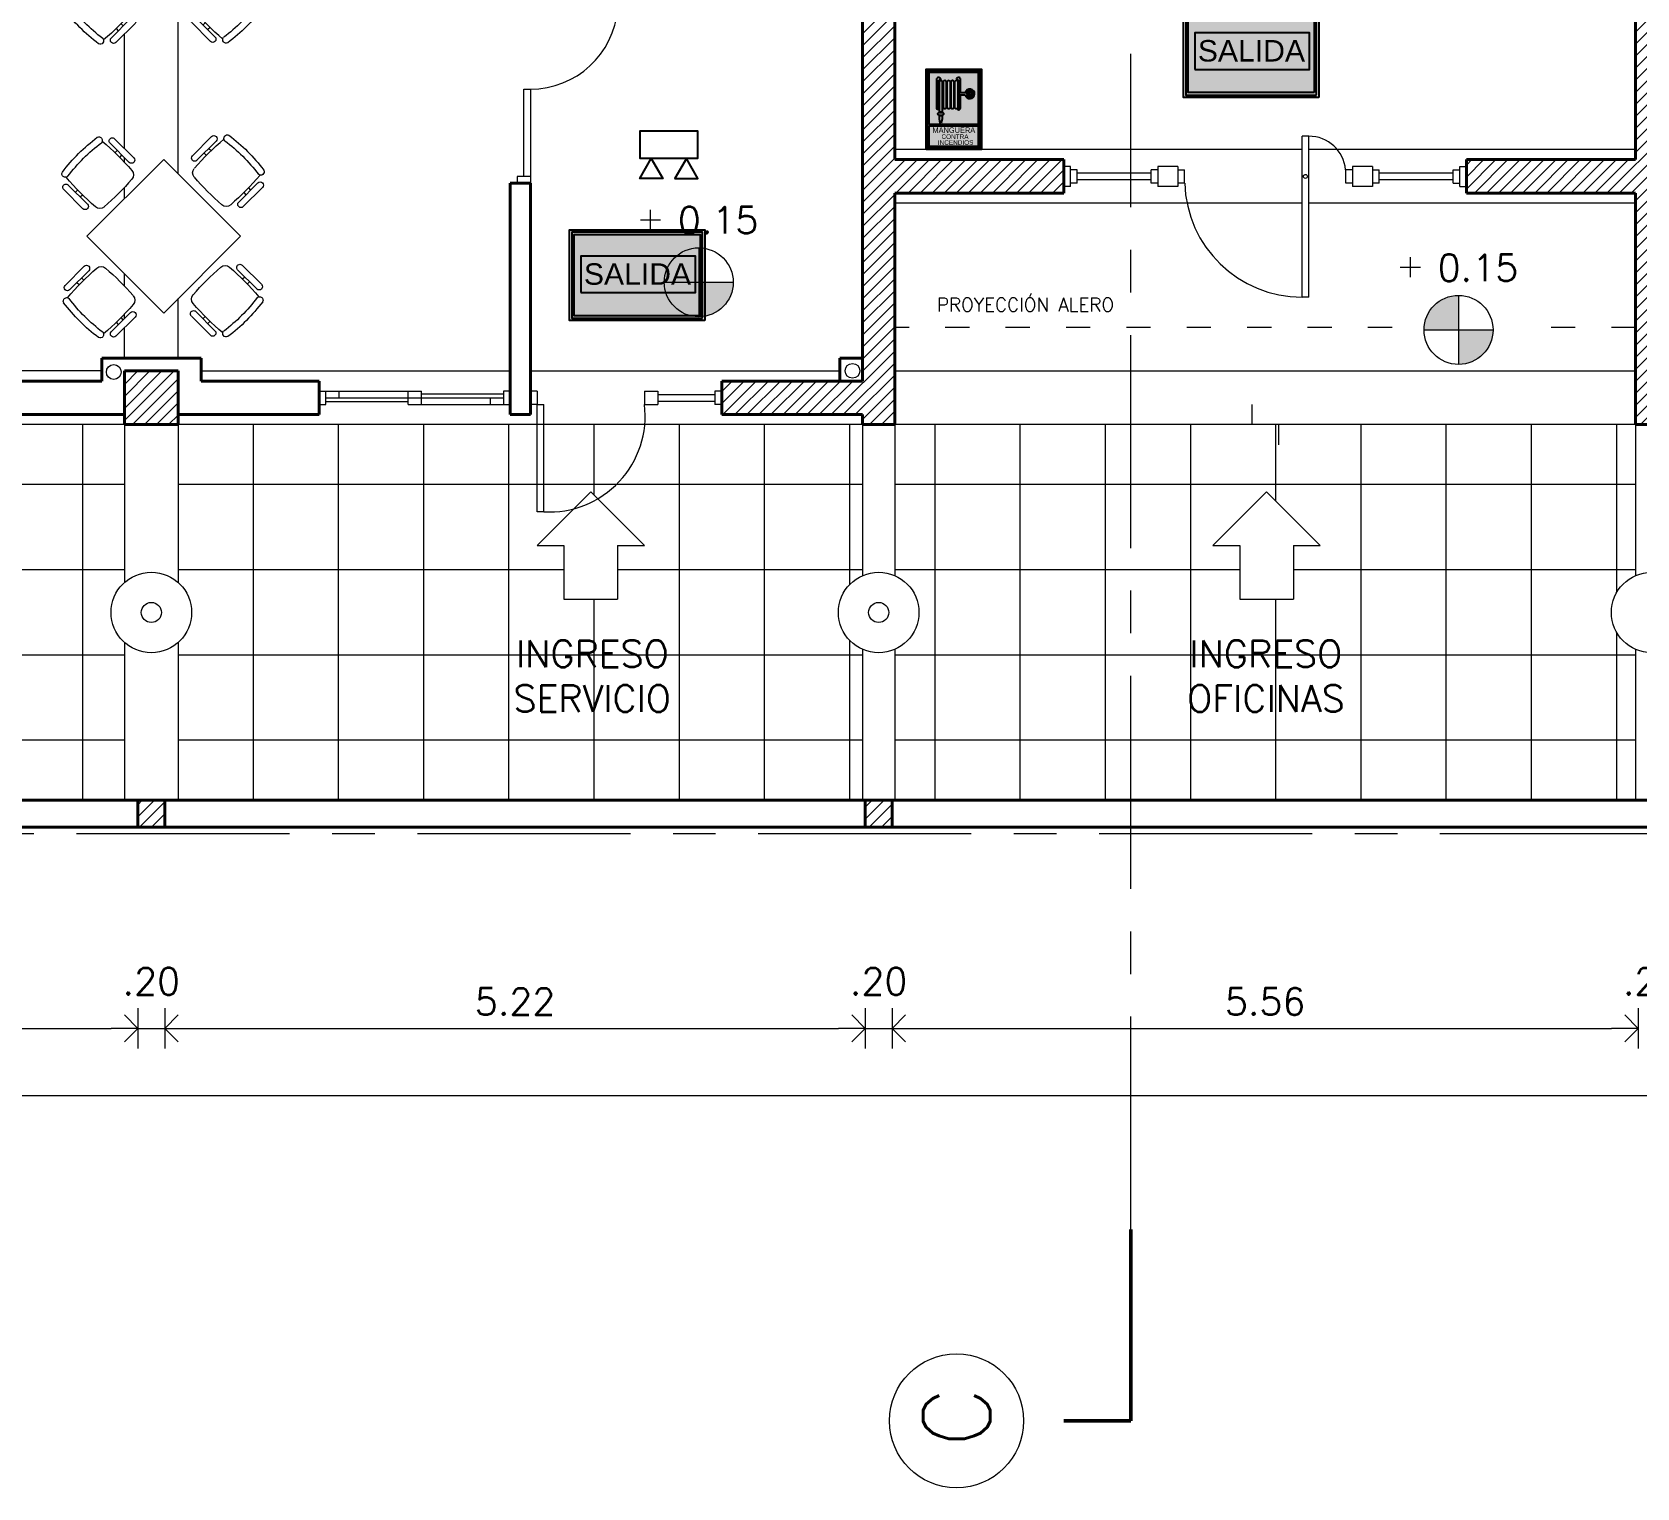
# Model space of a CAD drawing. Extents: x 1009 to 1343, y -172900 to 201.
# Drawn here: x 1029.41 to 1041.37, y 116.86 to 127.71 of the extents above; entities that cross this region are included whole.
import ezdxf

# ---------------------------------------------------------------- set-up
doc = ezdxf.new("R2010")
doc.units = 0
doc.header["$LTSCALE"] = 0.5
doc.linetypes.add('ACAD_ISO03W100', pattern=[30, 12, -18])
doc.linetypes.add('CENTER', pattern=[50.8, 31.75, -6.35, 6.35, -6.35])
doc.layers.get('0').update_dxf_attribs({"linetype": 'CONTINUOUS'})
doc.layers.get('Defpoints').update_dxf_attribs({"linetype": 'CONTINUOUS'})
for name, color, linetype, lineweight in [('Acotaciones', 9, 'CONTINUOUS', 9), ('Carpintería', 55, 'CONTINUOUS', 20), ('Detalles .05', 243, 'CONTINUOUS', 5), ('Detalles 01', 8, 'CONTINUOUS', 9), ('Equipamiento fijo', 31, 'CONTINUOUS', 13), ('Equipamiento movil', 33, 'CONTINUOUS', 9), ('EQUIPO DE EMERGENCIA', 200, 'CONTINUOUS', 30), ('Muros corte', 7, 'CONTINUOUS', 40), ('Pisos', 252, 'CONTINUOUS', 18), ('Proyección', 4, 'ACAD_ISO03W100', 18), ('Punta 01', 6, 'CONTINUOUS', 9), ('Punta 015', 64, 'CONTINUOUS', 13), ('Punta 02', 11, 'CONTINUOUS', 20), ('Punta 05', 52, 'CONTINUOUS', 50), ('Tratamiento pisos', 251, 'CONTINUOUS', 9), ('Vidrios', 147, 'CONTINUOUS', 13)]:
    doc.layers.add(name, color=color, linetype=linetype, lineweight=lineweight)
for name, color, linetype in [('CIRCUITO DE SALIDA', 8, 'CONTINUOUS'), ('GCI-LUZ DE EMERG.LUZ ESTROBOSCOPICA', 12, 'CONTINUOUS'), ('MARCO_FONDO_NEGRO', 7, 'CONTINUOUS'), ('SEÑAL_FONDO_FIGURAS', 254, 'CONTINUOUS'), ('SEÑAL_FONDO_NEGRO', 7, 'CONTINUOUS'), ('SEÑAL_FONDO_ROJO', 242, 'CONTINUOUS'), ('SEÑAL_FONDO_VERDE', 86, 'CONTINUOUS')]:
    doc.layers.add(name, color=color, linetype=linetype)
doc.styles.add('franklin gothic medium', font='framd.ttf')
doc.styles.add('Texto 1 mm', font='simplex.shx', dxfattribs={"height": 0.1})
doc.styles.add('Texto 2 mm', font='simplex.shx', dxfattribs={"height": 0.2})
doc.styles.add('Texto 5 mm', font='simplex.shx', dxfattribs={"height": 0.5})
doc.dimstyles.new('Primera línea', dxfattribs={"dimscale": 0, "dimtxt": 0.2, "dimasz": 0.2, "dimexe": 0.15, "dimexo": 0, "dimgap": 0.1, "dimtad": 1, "dimzin": 4, "dimdsep": 46, "dimtxsty": 'Texto 2 mm', "dimblk": 'OPEN90', "dimcen": 2.5, "dimclrd": 256, "dimclre": 256, "dimclrt": 256, "dimadec": 0, "dimazin": 0, "dimtfac": 1, "dimtmove": 2, "dimatfit": 3, "dimldrblk": 'OPEN90', "dimfxl": 1, "dimtolj": 1, "dimtzin": 0, "dimlwd": -1, "dimlwe": -1, "dimarcsym": 0})
doc.dimstyles.new('Segunda línea', dxfattribs={"dimscale": 0, "dimtxt": 0.2, "dimasz": 0.2, "dimexe": 0.15, "dimexo": 0.5, "dimgap": 0.1, "dimtad": 1, "dimzin": 4, "dimdsep": 46, "dimtxsty": 'Texto 2 mm', "dimblk": 'OPEN90', "dimcen": 2.5, "dimclrd": 256, "dimclre": 256, "dimclrt": 256, "dimadec": 0, "dimazin": 0, "dimtfac": 1, "dimtmove": 2, "dimatfit": 3, "dimldrblk": 'OPEN90', "dimfxl": 1, "dimtolj": 1, "dimtzin": 0, "dimlwd": -1, "dimlwe": -1, "dimarcsym": 0})
pattern_1 = [(0, (0.4505, 12.5808), (1e-16, 0.635), []), (90, (0.4505, 12.5808), (-0.635, 2e-16), [])]
pattern_2 = [(45, (0.52796, 11.5044), (-0.0449012806, 0.0449012806), [])]
pattern_3 = [(45, (0.45051, 12.58081), (-0.0449012806, 0.0449012806), [])]

# ---------------------------------------------------------------- blocks, each defined once
blk = doc.blocks.new('_Open90')
at = {"color": 0, "linetype": 'ByBlock', "lineweight": -2}
for p, q in [((0, 0), (-1, 0)), ((-0.5, 0.5), (0, 0)), ((0, 0), (-0.5, -0.5))]:
    blk.add_line(p, q, dxfattribs=at)
blk = doc.blocks.new('*D207')
at = {"layer": 'Acotaciones', "transparency": 16777216}
for p, q in [((1024.846, 120.436), (1024.846, 120.136)), ((1030.196, 120.436), (1030.196, 120.136)), ((1025.046, 120.286), (1029.996, 120.286))]:
    blk.add_line(p, q, dxfattribs=at)
at = {"layer": 'Defpoints', "color": 0, "transparency": 16777216}
for p in [(1024.846, 120.436), (1030.196, 120.436), (1030.196, 120.286)]:
    blk.add_point(p, dxfattribs=at)
at = {"layer": 'Acotaciones', "transparency": 16777216, "xscale": 0.2, "yscale": 0.2, "zscale": 0.2, "rotation": 180}
blk.add_blockref('_Open90', (1024.846, 120.286), dxfattribs=at)
at = {"layer": 'Acotaciones', "transparency": 16777216, "xscale": 0.2, "yscale": 0.2, "zscale": 0.2}
blk.add_blockref('_Open90', (1030.196, 120.286), dxfattribs=at)
at = {"layer": 'Acotaciones', "transparency": 16777216, "insert": (1027.521, 120.486), "char_height": 0.2, "attachment_point": 5, "style": 'Texto 2 mm'}
blk.add_mtext('\\A1;5.35', dxfattribs=at)
blk = doc.blocks.new('*D212')
at = {"layer": 'Acotaciones', "transparency": 16777216}
for p, q in [((1022.296, 119.936), (1022.296, 119.636)), ((1064.296, 119.936), (1064.296, 119.636)), ((1022.496, 119.786), (1064.096, 119.786))]:
    blk.add_line(p, q, dxfattribs=at)
at = {"layer": 'Defpoints', "color": 0, "transparency": 16777216}
for p in [(1022.296, 120.436), (1064.296, 120.436), (1064.296, 119.786)]:
    blk.add_point(p, dxfattribs=at)
at = {"layer": 'Acotaciones', "transparency": 16777216, "xscale": 0.2, "yscale": 0.2, "zscale": 0.2, "rotation": 180}
blk.add_blockref('_Open90', (1022.296, 119.786), dxfattribs=at)
at = {"layer": 'Acotaciones', "transparency": 16777216, "xscale": 0.2, "yscale": 0.2, "zscale": 0.2}
blk.add_blockref('_Open90', (1064.296, 119.786), dxfattribs=at)
at = {"layer": 'Acotaciones', "transparency": 16777216, "insert": (1043.296, 119.986), "char_height": 0.2, "attachment_point": 5, "style": 'Texto 2 mm'}
blk.add_mtext('\\A1;42.00', dxfattribs=at)
blk = doc.blocks.new('Mesa con sillas')
at = {"layer": 'Equipamiento movil'}
for p, q in [((-0.394, 0.665), (-0.251, 0.523)), ((-0.217, 0.557), (-0.359, 0.7)), ((-0.34, 0.612), (-0.357, 0.595)), ((0.362, 0.708), (0.22, 0.565)), ((0.254, 0.531), (0.397, 0.674)), ((0.36, 0.604), (0.343, 0.62)), ((-0.574, -0.028), (-0.001, 0.545)), ((-0.305, 0.576), (-0.321, 0.56)), ((-0.001, 0.545), (0.572, -0.028)), ((0.324, 0.568), (0.307, 0.584)), ((0.708, 0.363), (0.565, 0.22)), ((-0.739, 0.32), (-0.596, 0.178)), ((-0.562, 0.212), (-0.705, 0.354)), ((-0.635, 0.317), (-0.651, 0.301)), ((-0.599, 0.282), (-0.615, 0.265)), ((0.599, 0.186), (0.742, 0.328)), ((0.618, 0.273), (0.602, 0.29)), ((0.654, 0.309), (0.638, 0.326)), ((-0.001, -0.6), (-0.574, -0.028)), ((0.572, -0.028), (-0.001, -0.6)), ((-0.604, -0.241), (-0.746, -0.384)), ((-0.712, -0.418), (-0.569, -0.276)), ((-0.623, -0.329), (-0.607, -0.345)), ((0.55, -0.285), (0.692, -0.428)), ((0.726, -0.394), (0.584, -0.251)), ((0.587, -0.355), (0.603, -0.339)), ((-0.659, -0.365), (-0.642, -0.381)), ((0.622, -0.391), (0.639, -0.375)), ((-0.258, -0.586), (-0.401, -0.729)), ((0.381, -0.739), (0.239, -0.596)), ((0.733, -0.527), (0.734, -0.527)), ((-0.367, -0.763), (-0.224, -0.621)), ((-0.364, -0.659), (-0.348, -0.676)), ((-0.328, -0.624), (-0.312, -0.64)), ((0.204, -0.631), (0.347, -0.773)), ((0.292, -0.65), (0.308, -0.634)), ((0.328, -0.685), (0.344, -0.669))]:
    blk.add_line(p, q, dxfattribs=at)
for centre, radius, start, end in [((0.48, 0.695), 0.0255, 61.3631, 224.3749), ((-0.318, -0.352), 1.342, 37.131, 52.869), ((0.321, -0.36), 1.342, 127.131, 142.869), ((0.321, -0.36), 1.291, 127.131, 142.869), ((-0.477, 0.687), 0.0255, 315.6251, 118.6369), ((-1.736, -0.837), 1.988, 40.8183, 49.7755), ((-0.377, 0.683), 0.0242, 45, 225), ((1.739, -0.828), 1.988, 130.2245, 139.1817), ((0.38, 0.691), 0.0242, 315, 135), ((-0.318, -0.352), 1.291, 37.131, 52.869), ((-0.234, 0.54), 0.0242, 225, 45), ((0.237, 0.548), 0.0242, 135, 315), ((-0.726, 0.437), 0.0255, 151.3631, 314.3749), ((-0.722, 0.337), 0.0242, 45, 225), ((0.797, 1.696), 1.988, 220.2245, 229.1817), ((-1.736, 1.696), 1.988, 310.8183, 319.1817), ((-0.269, 0.43), 0.0505, 319.1817, 40.8183), ((0.272, 0.438), 0.0505, 139.1817, 220.8183), ((1.739, 1.705), 1.988, 220.8183, 229.1817), ((-0.794, 1.705), 1.988, 310.8183, 319.7755), ((0.725, 0.345), 0.0242, 315, 135), ((0.729, 0.446), 0.0255, 225.6251, 28.6369), ((-0.579, 0.195), 0.0242, 225, 45), ((-0.469, 0.23), 0.0505, 229.1817, 310.8183), ((0.472, 0.238), 0.0505, 229.1817, 310.8183), ((0.582, 0.203), 0.0242, 135, 315), ((-0.587, -0.258), 0.0242, 315, 135), ((0.79, -1.76), 1.988, 130.8183, 139.7755), ((-0.477, -0.294), 0.0505, 49.1817, 130.8183), ((-1.743, -1.76), 1.988, 40.8183, 49.1817), ((1.723, -1.77), 1.988, 130.8183, 139.1817), ((0.457, -0.304), 0.0505, 49.1817, 130.8183), ((-0.81, -1.77), 1.988, 40.2245, 49.1817), ((0.567, -0.268), 0.0242, 45, 225), ((-0.734, -0.501), 0.0255, 45.6251, 208.6369), ((-0.729, -0.401), 0.0242, 135, 315), ((-0.277, -0.494), 0.0505, 319.1817, 40.8183), ((0.257, -0.503), 0.0505, 139.1817, 220.8183), ((0.709, -0.411), 0.0242, 225, 45), ((0.314, 0.296), 1.342, 217.131, 232.869), ((0.317, 0.3), 1.296, 217.1584, 232.8416), ((-1.743, 0.773), 1.988, 310.2245, 319.1817), ((-0.241, -0.604), 0.0242, 315, 135), ((0.222, -0.613), 0.0242, 45, 225), ((1.723, 0.763), 1.988, 220.8183, 229.7755), ((-0.333, 0.287), 1.291, 307.131, 322.869), ((-0.333, 0.287), 1.342, 307.131, 322.869), ((0.714, -0.511), 0.0255, 331.3631, 134.3749), ((-0.484, -0.751), 0.0255, 241.3631, 44.3749), ((-0.384, -0.746), 0.0242, 135, 315), ((0.364, -0.756), 0.0242, 225, 45), ((0.464, -0.761), 0.0255, 135.6251, 298.6369)]:
    blk.add_arc(centre, radius, start, end, dxfattribs=at)
blk = doc.blocks.new('*D219')
at = {"layer": 'Acotaciones', "transparency": 16777216}
for p, q in [((1030.396, 120.436), (1030.396, 120.136)), ((1035.616, 120.436), (1035.616, 120.136)), ((1030.596, 120.286), (1035.416, 120.286))]:
    blk.add_line(p, q, dxfattribs=at)
at = {"layer": 'Defpoints', "color": 0, "transparency": 16777216}
for p in [(1030.396, 120.436), (1035.616, 120.436), (1035.616, 120.286)]:
    blk.add_point(p, dxfattribs=at)
at = {"layer": 'Acotaciones', "transparency": 16777216, "xscale": 0.2, "yscale": 0.2, "zscale": 0.2, "rotation": 180}
blk.add_blockref('_Open90', (1030.396, 120.286), dxfattribs=at)
at = {"layer": 'Acotaciones', "transparency": 16777216, "xscale": 0.2, "yscale": 0.2, "zscale": 0.2}
blk.add_blockref('_Open90', (1035.616, 120.286), dxfattribs=at)
at = {"layer": 'Acotaciones', "transparency": 16777216, "insert": (1033.006, 120.486), "char_height": 0.2, "attachment_point": 5, "style": 'Texto 2 mm'}
blk.add_mtext('\\A1;5.22', dxfattribs=at)
blk = doc.blocks.new('*D220')
at = {"layer": 'Acotaciones', "transparency": 16777216}
for p, q in [((1035.816, 120.436), (1035.816, 120.136)), ((1041.376, 120.436), (1041.376, 120.136)), ((1036.016, 120.286), (1041.176, 120.286))]:
    blk.add_line(p, q, dxfattribs=at)
at = {"layer": 'Defpoints', "color": 0, "transparency": 16777216}
for p in [(1035.816, 120.436), (1041.376, 120.436), (1041.376, 120.286)]:
    blk.add_point(p, dxfattribs=at)
at = {"layer": 'Acotaciones', "transparency": 16777216, "xscale": 0.2, "yscale": 0.2, "zscale": 0.2, "rotation": 180}
blk.add_blockref('_Open90', (1035.816, 120.286), dxfattribs=at)
at = {"layer": 'Acotaciones', "transparency": 16777216, "xscale": 0.2, "yscale": 0.2, "zscale": 0.2}
blk.add_blockref('_Open90', (1041.376, 120.286), dxfattribs=at)
at = {"layer": 'Acotaciones', "transparency": 16777216, "insert": (1038.596, 120.486), "char_height": 0.2, "attachment_point": 5, "style": 'Texto 2 mm'}
blk.add_mtext('\\A1;5.56', dxfattribs=at)
blk = doc.blocks.new('SAL4')
at = {"layer": 'SEÑAL_FONDO_FIGURAS'}
h = blk.add_hatch(color=256, dxfattribs=at)
h.paths.add_polyline_path([(845.8129, 731.0212), (845.8129, 731.4968), (846.5341, 731.4968), (846.5341, 731.0212)])
h.paths.add_polyline_path([(846.5211, 731.0343), (846.5211, 731.4837), (845.8259, 731.4837), (845.8259, 731.0343)], flags=16)
h.paths.add_polyline_path([(846.3999, 731.1488), (845.9025, 731.1488), (845.9025, 731.3815), (846.3999, 731.3815)], flags=8)
blk.add_hatch(color=256, dxfattribs=at).paths.add_polyline_path([(846.4952, 731.3638), (845.8624, 731.3638), (845.8624, 731.1627), (846.4952, 731.1627)])
at = {"layer": 'SEÑAL_FONDO_VERDE'}
h = blk.add_hatch(color=256, dxfattribs=at)
h.paths.add_polyline_path([(846.5211, 731.4837), (845.8259, 731.4837), (845.8259, 731.0343), (846.5211, 731.0343)])
h.paths.add_polyline_path([(846.4952, 731.3638), (846.4952, 731.1627), (845.8624, 731.1627), (845.8624, 731.3638)], flags=16)
at = {"layer": 'MARCO_FONDO_NEGRO'}
blk.add_lwpolyline([(846.5471, 731.0082), (845.7999, 731.0082), (845.7999, 731.5098), (846.5471, 731.5098)], close=True, dxfattribs=at)
at = {"layer": 'SEÑAL_FONDO_FIGURAS'}
blk.add_lwpolyline([(846.5341, 731.0212), (846.5341, 731.4968), (845.8129, 731.4968), (845.8129, 731.0212)], close=True, dxfattribs=at)
at = {"layer": 'SEÑAL_FONDO_NEGRO'}
blk.add_lwpolyline([(846.5211, 731.0343), (845.8259, 731.0343), (845.8259, 731.4837), (846.5211, 731.4837)], close=True, dxfattribs=at)
at = {"layer": 'SEÑAL_FONDO_VERDE'}
blk.add_lwpolyline([(845.8624, 731.1627), (846.4952, 731.1627), (846.4952, 731.3638), (845.8624, 731.3638)], close=True, dxfattribs=at)
at = {"layer": 'SEÑAL_FONDO_VERDE', "style": 'franklin gothic medium', "width": 1.05}
blk.add_text('SALIDA', height=0.11849, dxfattribs=at).set_placement((845.8794, 731.2063))
blk = doc.blocks.new('A$C04752EFD')
at = {"layer": 'GCI-LUZ DE EMERG.LUZ ESTROBOSCOPICA', "color": 1}
blk.add_lwpolyline([(-0.1774, -0.1729), (-0.1774, 0), (0.1774, 0), (0.1774, -0.1729)], close=True, dxfattribs=at)
at = {"layer": 'GCI-LUZ DE EMERG.LUZ ESTROBOSCOPICA'}
for points in [[(0.1774, -0.1729), (-0.1774, -0.1729), (-0.1774, 0), (0.1774, 0)], [(-0.109, -0.1729), (-0.0376, -0.2965), (-0.1803, -0.2965)], [(0.109, -0.1729), (0.0376, -0.2965), (0.1803, -0.2965)]]:
    blk.add_lwpolyline(points, close=True, dxfattribs=at)
blk = doc.blocks.new('manguera contra incendios')
at = {"layer": 'SEÑAL_FONDO_FIGURAS'}
h = blk.add_hatch(color=7, dxfattribs=at)
h.paths.add_polyline_path([(760.957, 450.268), (759.542, 450.268), (759.542, 448.171), (760.957, 448.171)])
h.paths.add_polyline_path([(760.914, 448.814), (759.586, 448.814), (759.586, 450.225), (760.914, 450.225)], flags=16)
h.paths.add_polyline_path([(760.914, 448.771), (760.914, 448.215), (759.586, 448.215), (759.586, 448.771)], flags=16)
h = blk.add_hatch(color=7, dxfattribs=at)
h.paths.add_polyline_path([(760.563, 449.671), (760.435, 449.671), (760.435, 450.044, 0.776631), (760.322, 450.035, -0.320208), (760.385, 449.986), (760.385, 449.267, -0.215578), (760.357, 449.219, 0.507053), (760.435, 449.252), (760.435, 449.614), (760.562, 449.614, 8.922745)])
h.paths.add_polyline_path([(760.597, 449.623), (760.675, 449.623), (760.675, 449.548, -0.322484)], flags=16)
h.paths.add_polyline_path([(760.597, 449.656, -0.322484), (760.675, 449.731), (760.675, 449.656)], flags=16)
h.paths.add_polyline_path([(760.702, 449.623), (760.779, 449.623, -0.322484), (760.702, 449.548)], flags=16)
h.paths.add_polyline_path([(760.702, 449.656), (760.702, 449.731, -0.322484), (760.779, 449.656)], flags=16)
h.paths.add_polyline_path([(760.36, 449.973, 0.414214), (760.326, 450.008), (760.319, 450.008, 0.414214), (760.284, 449.973), (760.284, 449.265, 0.414214), (760.319, 449.23), (760.326, 449.23, 0.414214), (760.36, 449.265)])
h.paths.add_polyline_path([(760.255, 449.973, 0.414214), (760.22, 450.008), (760.214, 450.008, 0.414214), (760.179, 449.973), (760.179, 449.265, 0.414214), (760.214, 449.23), (760.22, 449.23, 0.414214), (760.255, 449.265)])
h.paths.add_polyline_path([(760.152, 449.973, 0.414214), (760.117, 450.008), (760.111, 450.008, 0.414214), (760.076, 449.973), (760.076, 449.265, 0.414214), (760.111, 449.23), (760.117, 449.23, 0.414214), (760.152, 449.265)])
h.paths.add_polyline_path([(760.045, 449.973, 0.414214), (760.01, 450.008), (760.003, 450.008, 0.414214), (759.969, 449.973), (759.969, 449.265, 0.414214), (760.003, 449.23), (760.01, 449.23, 0.414214), (760.045, 449.265)])
h.paths.add_polyline_path([(759.938, 449.973, 0.414214), (759.903, 450.008), (759.896, 450.008, 0.414214), (759.862, 449.973), (759.862, 449.142), (759.938, 449.142)])
h.paths.add_polyline_path([(759.837, 449.986, -0.320208), (759.9, 450.035, 0.776631), (759.786, 450.044), (759.786, 449.252, 0.342223), (759.837, 449.212)])
h.paths.add_polyline_path([(759.975, 449.093), (759.975, 449.1, 0.414214), (759.94, 449.134), (759.857, 449.134, 0.414214), (759.822, 449.1), (759.822, 449.093, 0.414214), (759.857, 449.058), (759.94, 449.058, 0.414214)])
h.paths.add_polyline_path([(759.938, 449.052), (759.862, 449.052), (759.862, 448.962), (759.886, 448.844), (759.913, 448.844), (759.938, 448.962)])
at = {"layer": 'SEÑAL_FONDO_ROJO'}
h = blk.add_hatch(color=254, dxfattribs=at)
h.paths.add_polyline_path([(760.914, 450.225), (759.586, 450.225), (759.586, 448.814), (760.914, 448.814)])
h.paths.add_polyline_path([(760.435, 450.044), (760.435, 449.671), (760.563, 449.671, -8.922745), (760.562, 449.614), (760.435, 449.614), (760.435, 449.252, -0.507053), (760.357, 449.219, 0.215578), (760.385, 449.267), (760.385, 449.986, 0.320208), (760.322, 450.035, -0.776631)], flags=16)
h.paths.add_polyline_path([(760.36, 449.973), (760.36, 449.265, -0.414214), (760.326, 449.23), (760.319, 449.23, -0.414214), (760.284, 449.265), (760.284, 449.973, -0.414214), (760.319, 450.008), (760.326, 450.008, -0.414214)], flags=16)
h.paths.add_polyline_path([(760.675, 449.731), (760.675, 449.656), (760.597, 449.656, -0.322484)], flags=0)
h.paths.add_polyline_path([(760.702, 449.731, -0.322484), (760.779, 449.656), (760.702, 449.656)], flags=0)
h.paths.add_polyline_path([(760.255, 449.973), (760.255, 449.265, -0.414214), (760.22, 449.23), (760.214, 449.23, -0.414214), (760.179, 449.265), (760.179, 449.973, -0.414214), (760.214, 450.008), (760.22, 450.008, -0.414214)], flags=16)
h.paths.add_polyline_path([(760.675, 449.623), (760.675, 449.548, -0.322484), (760.597, 449.623)], flags=0)
h.paths.add_polyline_path([(760.702, 449.623), (760.779, 449.623, -0.322484), (760.702, 449.548)], flags=0)
h.paths.add_polyline_path([(760.152, 449.973), (760.152, 449.265, -0.414214), (760.117, 449.23), (760.111, 449.23, -0.414214), (760.076, 449.265), (760.076, 449.973, -0.414214), (760.111, 450.008), (760.117, 450.008, -0.414214)], flags=16)
h.paths.add_polyline_path([(760.045, 449.973), (760.045, 449.265, -0.414214), (760.01, 449.23), (760.003, 449.23, -0.414214), (759.969, 449.265), (759.969, 449.973, -0.414214), (760.003, 450.008), (760.01, 450.008, -0.414214)], flags=16)
h.paths.add_polyline_path([(759.938, 449.973), (759.938, 449.142), (759.862, 449.142), (759.862, 449.973, -0.414214), (759.896, 450.008), (759.903, 450.008, -0.414214)], flags=16)
h.paths.add_polyline_path([(759.9, 450.035, 0.320208), (759.837, 449.986), (759.837, 449.212, -0.342223), (759.786, 449.252), (759.786, 450.044, -0.776631)], flags=16)
h.paths.add_polyline_path([(759.975, 449.1), (759.975, 449.093, -0.414214), (759.94, 449.058), (759.857, 449.058, -0.414214), (759.822, 449.093), (759.822, 449.1, -0.414214), (759.857, 449.134), (759.94, 449.134, -0.414214)], flags=16)
h.paths.add_polyline_path([(759.938, 449.052), (759.938, 448.962), (759.913, 448.844), (759.886, 448.844), (759.862, 448.962), (759.862, 449.052)], flags=16)
blk.add_hatch(color=254, dxfattribs=at).paths.add_polyline_path([(760.914, 448.771), (759.586, 448.771), (759.586, 448.215), (760.914, 448.215)])
at = {"layer": 'MARCO_FONDO_NEGRO', "color": 7}
blk.add_lwpolyline([(759.499, 448.128), (759.499, 450.312), (761.001, 450.312), (761.001, 448.128)], close=True, dxfattribs=at)
at = {"layer": 'SEÑAL_FONDO_FIGURAS', "color": 7}
blk.add_line((759.896, 450.008), (759.903, 450.008), dxfattribs=at)
for points in [[(759.542, 448.171), (760.957, 448.171), (760.957, 450.268), (759.542, 450.268)], [(759.586, 448.814), (759.586, 450.225), (760.914, 450.225), (760.914, 448.814)], [(759.586, 448.814), (759.586, 450.225), (760.914, 450.225), (760.914, 448.814)], [(759.938, 449.052), (759.938, 448.962), (759.913, 448.844), (759.886, 448.844), (759.862, 448.962), (759.862, 449.052)], [(759.586, 448.771), (760.914, 448.771), (760.914, 448.215), (759.586, 448.215)], [(759.586, 448.771), (760.914, 448.771), (760.914, 448.215), (759.586, 448.215)]]:
    blk.add_lwpolyline(points, close=True, dxfattribs=at)
for points in [[(759.837, 449.986, -0.320208), (759.9, 450.035, 0.776631), (759.786, 450.044), (759.786, 449.252, 0.342223), (759.837, 449.212)], [(760.003, 450.008), (760.01, 450.008, -0.414214), (760.045, 449.973), (760.045, 449.265, -0.414214), (760.01, 449.23), (760.003, 449.23, -0.414214), (759.969, 449.265), (759.969, 449.973, -0.414214)], [(760.111, 450.008), (760.117, 450.008, -0.414214), (760.152, 449.973), (760.152, 449.265, -0.414214), (760.117, 449.23), (760.111, 449.23, -0.414214), (760.076, 449.265), (760.076, 449.973, -0.414214)], [(760.214, 450.008), (760.22, 450.008, -0.414214), (760.255, 449.973), (760.255, 449.265, -0.414214), (760.22, 449.23), (760.214, 449.23, -0.414214), (760.179, 449.265), (760.179, 449.973, -0.414214)], [(760.319, 450.008), (760.326, 450.008, -0.414214), (760.36, 449.973), (760.36, 449.265, -0.414214), (760.326, 449.23), (760.319, 449.23, -0.414214), (760.284, 449.265), (760.284, 449.973, -0.414214)], [(760.675, 449.731, 0.322484), (760.597, 449.656), (760.675, 449.656)], [(760.597, 449.623), (760.675, 449.623), (760.675, 449.548, -0.322484)], [(760.702, 449.656), (760.779, 449.656, 0.322484), (760.702, 449.731)], [(760.702, 449.623), (760.779, 449.623, -0.322484), (760.702, 449.548)], [(759.975, 449.1), (759.975, 449.093, -0.414214), (759.94, 449.058), (759.857, 449.058, -0.414214), (759.822, 449.093), (759.822, 449.1, -0.414214), (759.857, 449.134), (759.94, 449.134, -0.414214)]]:
    blk.add_lwpolyline(points, format="xyb", close=True, dxfattribs=at)
for points in [[(759.903, 450.008, -0.414214), (759.938, 449.973), (759.938, 449.142), (759.862, 449.142), (759.862, 449.973)], [(760.562, 449.614, 8.922745), (760.563, 449.671), (760.435, 449.671), (760.435, 450.044, 0.776631), (760.322, 450.035, -0.320208), (760.385, 449.986), (760.385, 449.267, -0.215578), (760.357, 449.219, 0.507053), (760.435, 449.252), (760.435, 449.614), (760.563, 449.614)]]:
    blk.add_lwpolyline(points, format="xyb", dxfattribs=at)
blk.add_arc((759.896, 449.973), 0.0346, 90, 180, dxfattribs=at)
at = {"layer": 'SEÑAL_FONDO_FIGURAS', "color": 7, "style": 'franklin gothic medium'}
for s, height, p in [('MANGUERA', 0.1501, (759.673, 448.582)), ('INCENDIOS', 0.1258, (759.819, 448.258)), ('CONTRA', 0.1258, (759.918, 448.417))]:
    blk.add_text(s, height=height, dxfattribs=at).set_placement(p)

msp = doc.modelspace()

# ---------------------------------------------------------------- hatches: boundary and pattern name
at = {"layer": 'Detalles 01'}
h = msp.add_hatch(dxfattribs=at)
h.set_pattern_fill('ANSI31', color=256, scale=0.02, style=0)
h.set_pattern_definition(pattern_3)
h.paths.add_polyline_path([(1035.836, 129.786), (1035.726, 129.786), (1035.596, 129.786), (1035.596, 125.111), (1034.546, 125.111), (1034.546, 124.861), (1035.596, 124.861), (1035.596, 124.786), (1035.836, 124.786), (1035.836, 126.511), (1037.096, 126.511), (1037.096, 126.761), (1035.836, 126.761)])
h = msp.add_hatch(dxfattribs=at)
h.set_pattern_fill('ANSI31', color=256, scale=0.02, style=0)
h.set_pattern_definition(pattern_3)
h.paths.add_polyline_path([(1041.596, 129.786), (1041.356, 129.786), (1041.356, 126.761), (1040.096, 126.761), (1040.096, 126.511), (1041.356, 126.511), (1041.356, 124.786), (1041.596, 124.786), (1041.596, 124.861), (1046.696, 124.861), (1046.696, 125.111), (1041.596, 125.111)])
h = msp.add_hatch(dxfattribs=at)
h.set_pattern_fill('ANSI31', color=256, scale=0.02, style=0)
h.set_pattern_definition(pattern_2)
h.paths.add_polyline_path([(1030.496, 125.186), (1030.096, 125.186), (1030.096, 124.786), (1030.496, 124.786)])
h = msp.add_hatch(dxfattribs=at)
h.set_pattern_fill('ANSI31', color=256, scale=0.02, style=0)
h.set_pattern_definition(pattern_2)
h.paths.add_polyline_path([(1030.396, 121.986), (1030.196, 121.986), (1030.196, 121.786), (1030.396, 121.786)])
h = msp.add_hatch(dxfattribs=at)
h.set_pattern_fill('ANSI31', color=256, scale=0.02, style=0)
h.set_pattern_definition([(45, (0.39796, 11.5044), (-0.0449012806, 0.0449012806), [])])
h.paths.add_polyline_path([(1035.816, 121.986), (1035.616, 121.986), (1035.616, 121.786), (1035.816, 121.786)])
at = {"layer": 'Tratamiento pisos'}
h = msp.add_hatch(dxfattribs=at)
h.set_pattern_fill('NET,_O', color=256, scale=0.2)
h.set_pattern_definition(pattern_1)
h.paths.add_polyline_path([(1024.996, 124.786), (1024.996, 123.552, -0.147477), (1025.046, 123.386, -0.147477), (1024.996, 123.22), (1024.996, 121.986), (1030.096, 121.986), (1030.096, 123.162, -0.213422), (1029.996, 123.386, -0.213422), (1030.096, 123.61), (1030.096, 124.786)])
h.paths.add_polyline_path([(1027.624, 123.63), (1027.735, 123.794), (1027.732, 123.928), (1027.632, 123.789), (1027.567, 123.65), (1027.567, 123.648, -0.058012)], flags=16)
h = msp.add_hatch(dxfattribs=at)
h.set_pattern_fill('NET,_O', color=256, scale=0.2)
h.set_pattern_definition(pattern_1)
h.paths.add_polyline_path([(1035.596, 121.986), (1035.596, 123.111, -0.298217), (1035.416, 123.386, -0.298217), (1035.596, 123.661), (1035.596, 124.786), (1030.496, 124.786), (1030.496, 123.61, -0.213422), (1030.596, 123.386, -0.213422), (1030.496, 123.162), (1030.496, 121.986)])
h.paths.add_polyline_path([(1033.77, 123.485), (1033.37, 123.485), (1033.37, 123.885), (1033.17, 123.885), (1033.57, 124.285), (1033.97, 123.885), (1033.77, 123.885)], flags=16)
h = msp.add_hatch(dxfattribs=at)
h.set_pattern_fill('NET,_O', color=256, scale=0.2)
h.set_pattern_definition(pattern_1)
h.paths.add_polyline_path([(1035.836, 124.786), (1035.836, 123.661, -0.298217), (1036.016, 123.386, -0.298217), (1035.836, 123.111), (1035.836, 121.986), (1038.596, 121.986), (1038.596, 123.485), (1038.406, 123.485), (1038.406, 123.885), (1038.206, 123.885), (1038.596, 124.276), (1038.596, 124.786)])
h.paths.add_polyline_path([(1041.356, 123.661), (1041.356, 124.786), (1038.596, 124.786), (1038.596, 124.276), (1038.606, 124.285), (1039.006, 123.885), (1038.806, 123.885), (1038.806, 123.485), (1038.596, 123.485), (1038.596, 121.986), (1041.356, 121.986), (1041.356, 123.111, -0.298217), (1041.176, 123.386, -0.298217)])
at = {"layer": 'Vidrios', "linetype": 'Continuous'}
h = msp.add_hatch(color=256, dxfattribs=at)
h.paths.add_polyline_path([(1034.375, 126.104, 0.414214), (1034.118, 125.847), (1034.375, 125.847)])
h.paths.add_polyline_path([(1034.631, 125.847), (1034.375, 125.847), (1034.375, 125.591, 0.414214)])
h = msp.add_hatch(color=256, dxfattribs=at)
h.paths.add_polyline_path([(1040.037, 125.749, 0.414214), (1039.781, 125.492), (1040.037, 125.492)])
h.paths.add_polyline_path([(1040.294, 125.492), (1040.037, 125.492), (1040.037, 125.236, 0.414214)])

# ---------------------------------------------------------------- linework, layer by layer
at = {"layer": 'Acotaciones'}
for p, q in [((1030.196, 120.286), (1030.396, 120.286)), ((1035.616, 120.286), (1035.816, 120.286))]:
    msp.add_line(p, q, dxfattribs=at)
at = {"layer": 'Carpintería'}
for p, q in [((1033.071, 126.636), (1033.071, 127.286)), ((1033.071, 127.286), (1033.121, 127.286)), ((1033.121, 127.286), (1033.121, 126.636)), ((1038.871, 125.736), (1038.871, 126.936)), ((1038.921, 126.936), (1038.871, 126.936)), ((1038.921, 125.736), (1038.921, 126.936)), ((1037.146, 126.711), (1037.096, 126.711)), ((1037.146, 126.561), (1037.146, 126.711)), ((1037.196, 126.686), (1037.146, 126.686)), ((1037.196, 126.586), (1037.196, 126.686)), ((1037.746, 126.661), (1037.196, 126.661)), ((1037.746, 126.586), (1037.746, 126.686)), ((1037.796, 126.686), (1037.746, 126.686)), ((1037.946, 126.711), (1037.796, 126.711)), ((1037.796, 126.711), (1037.796, 126.561)), ((1037.946, 126.711), (1037.946, 126.561)), ((1037.946, 126.686), (1037.996, 126.686)), ((1037.996, 126.586), (1037.996, 126.686)), ((1039.246, 126.686), (1039.196, 126.686)), ((1039.196, 126.586), (1039.196, 126.686)), ((1039.396, 126.711), (1039.246, 126.711)), ((1039.246, 126.711), (1039.246, 126.561)), ((1039.396, 126.711), (1039.396, 126.561)), ((1039.396, 126.686), (1039.446, 126.686)), ((1039.446, 126.586), (1039.446, 126.686)), ((1039.996, 126.661), (1039.446, 126.661)), ((1039.996, 126.586), (1039.996, 126.686)), ((1039.996, 126.686), (1040.046, 126.686)), ((1040.046, 126.561), (1040.046, 126.711)), ((1040.046, 126.711), (1040.096, 126.711)), ((1033.121, 126.636), (1033.021, 126.636)), ((1033.021, 126.636), (1033.021, 126.586)), ((1033.121, 126.636), (1033.121, 126.586)), ((1037.146, 126.561), (1037.096, 126.561)), ((1037.196, 126.586), (1037.146, 126.586)), ((1037.746, 126.611), (1037.196, 126.611)), ((1037.796, 126.586), (1037.746, 126.586)), ((1037.946, 126.561), (1037.796, 126.561)), ((1037.996, 126.586), (1037.946, 126.586)), ((1039.246, 126.586), (1039.196, 126.586)), ((1039.396, 126.561), (1039.246, 126.561)), ((1039.446, 126.586), (1039.396, 126.586)), ((1039.996, 126.611), (1039.446, 126.611)), ((1039.996, 126.586), (1040.046, 126.586)), ((1040.046, 126.561), (1040.096, 126.561)), ((1038.921, 125.736), (1038.871, 125.736)), ((1031.546, 125.036), (1031.596, 125.036)), ((1031.596, 124.936), (1031.596, 125.036)), ((1031.596, 125.036), (1032.309, 125.036)), ((1031.596, 124.986), (1032.921, 124.986)), ((1031.696, 124.986), (1031.696, 125.036)), ((1032.209, 124.936), (1032.209, 125.036)), ((1032.309, 124.936), (1032.309, 125.036)), ((1032.821, 124.986), (1032.821, 124.936)), ((1032.971, 125.036), (1032.921, 125.036)), ((1032.921, 125.036), (1032.921, 124.936)), ((1033.171, 125.036), (1033.121, 125.036)), ((1033.171, 125.036), (1033.171, 124.936)), ((1033.971, 125.036), (1033.971, 124.936)), ((1033.971, 125.036), (1034.071, 125.036)), ((1034.071, 125.036), (1034.071, 124.936)), ((1034.071, 125.011), (1034.496, 125.011)), ((1034.546, 125.036), (1034.496, 125.036)), ((1034.496, 125.036), (1034.496, 124.936)), ((1031.546, 124.936), (1031.596, 124.936)), ((1032.209, 124.936), (1032.921, 124.936)), ((1032.921, 124.936), (1032.971, 124.936)), ((1033.171, 124.936), (1033.121, 124.936)), ((1033.171, 124.136), (1033.171, 124.936)), ((1033.171, 124.936), (1033.221, 124.936)), ((1033.221, 124.136), (1033.221, 124.936)), ((1033.971, 124.936), (1034.071, 124.936)), ((1034.071, 124.961), (1034.496, 124.961)), ((1034.546, 124.936), (1034.496, 124.936)), ((1033.221, 124.136), (1033.171, 124.136))]:
    msp.add_line(p, q, dxfattribs=at)
at = {"layer": 'Detalles .05'}
msp.add_circle((1038.896, 126.636), 0.015, dxfattribs=at)
at = {"layer": 'Detalles 01', "linetype": 'CENTER', "ltscale": 0.1}
for p, q in [((1037.596, 118.786), (1037.596, 127.55)), ((1064.346, 121.736), (1022.296, 121.736))]:
    msp.add_line(p, q, dxfattribs=at)
at = {"layer": 'Detalles 01'}
for p, q in [((1032.921, 125.013), (1032.309, 125.013)), ((1032.209, 124.956), (1031.596, 124.956)), ((1038.496, 124.936), (1038.496, 124.786)), ((1038.696, 124.786), (1038.696, 124.636))]:
    msp.add_line(p, q, dxfattribs=at)
for centre in [(1030.016, 125.178), (1035.521, 125.187)]:
    msp.add_circle(centre, 0.055, dxfattribs=at)
for centre, radius, start, end in [((1033.12, 127.94), 0.654, 270.1372, 355.2816), ((1038.921, 126.66), 0.276, 5.4526, 90), ((1038.871, 126.611), 0.875, 181.6606, 270), ((1033.26, 124.851), 0.716, 266.8693, 6.8259)]:
    msp.add_arc(centre, radius, start, end, dxfattribs=at)
at = {"layer": 'Equipamiento fijo'}
for centre in [(1030.296, 123.386), (1035.716, 123.386), (1041.476, 123.386)]:
    msp.add_circle(centre, 0.3, dxfattribs=at)
at = {"layer": 'Muros corte'}
for p, q in [((1035.596, 125.111), (1035.596, 129.786)), ((1035.836, 126.761), (1035.836, 129.786)), ((1041.356, 126.761), (1041.356, 129.786)), ((1035.836, 126.761), (1037.096, 126.761)), ((1037.096, 126.761), (1037.096, 126.511)), ((1040.096, 126.511), (1040.096, 126.761)), ((1041.356, 126.761), (1040.096, 126.761)), ((1033.121, 126.586), (1032.971, 126.586)), ((1032.971, 126.586), (1032.971, 124.861)), ((1033.121, 126.586), (1033.121, 124.861)), ((1035.836, 126.511), (1037.096, 126.511)), ((1035.836, 124.786), (1035.836, 126.511)), ((1041.356, 126.511), (1040.096, 126.511)), ((1041.356, 124.786), (1041.356, 126.511)), ((1030.666, 125.281), (1029.926, 125.281)), ((1029.926, 125.111), (1029.926, 125.281)), ((1030.666, 125.111), (1030.666, 125.281)), ((1035.596, 125.281), (1035.426, 125.281)), ((1035.426, 125.111), (1035.426, 125.281)), ((1029.926, 125.111), (1029.046, 125.111)), ((1030.496, 125.186), (1030.096, 125.186)), ((1030.096, 124.786), (1030.096, 125.186)), ((1030.496, 124.786), (1030.496, 125.186)), ((1030.666, 125.111), (1031.546, 125.111)), ((1031.546, 124.861), (1031.546, 125.111)), ((1035.596, 125.111), (1034.546, 125.111)), ((1034.546, 124.861), (1034.546, 125.111)), ((1030.096, 124.861), (1029.046, 124.861)), ((1030.496, 124.861), (1031.546, 124.861)), ((1033.121, 124.861), (1032.971, 124.861)), ((1035.596, 124.861), (1034.546, 124.861)), ((1035.596, 124.786), (1035.596, 124.861)), ((1030.496, 124.786), (1030.096, 124.786)), ((1035.836, 124.786), (1035.596, 124.786)), ((1041.596, 124.786), (1041.356, 124.786)), ((1064.296, 121.986), (1022.296, 121.986)), ((1030.196, 121.786), (1030.196, 121.986)), ((1030.396, 121.786), (1030.396, 121.986)), ((1035.616, 121.786), (1035.616, 121.986)), ((1035.816, 121.786), (1035.816, 121.986)), ((1064.296, 121.786), (1022.296, 121.786))]:
    msp.add_line(p, q, dxfattribs=at)
at = {"layer": 'Pisos'}
for p, q in [((1030.096, 124.786), (1024.996, 124.786)), ((1035.596, 124.786), (1030.496, 124.786)), ((1041.356, 124.786), (1035.836, 124.786))]:
    msp.add_line(p, q, dxfattribs=at)
at = {"layer": 'Proyección', "ltscale": 0.03}
for p, q in [((1039.542, 125.511), (1035.836, 125.511)), ((1041.356, 125.511), (1040.53, 125.511))]:
    msp.add_line(p, q, dxfattribs=at)
at = {"layer": 'Punta 01', "linetype": 'Continuous'}
for p, q in [((1033.941, 126.313), (1034.091, 126.313)), ((1034.016, 126.238), (1034.016, 126.388)), ((1039.603, 125.959), (1039.753, 125.959)), ((1039.678, 125.884), (1039.678, 126.034))]:
    msp.add_line(p, q, dxfattribs=at)
at = {"layer": 'Punta 015', "linetype": 'Continuous'}
for p, q in [((1034.375, 126.104), (1034.375, 125.591)), ((1034.118, 125.847), (1034.631, 125.847)), ((1040.037, 125.749), (1040.037, 125.236)), ((1039.781, 125.492), (1040.294, 125.492))]:
    msp.add_line(p, q, dxfattribs=at)
for centre in [(1034.375, 125.847), (1040.037, 125.492)]:
    msp.add_circle(centre, 0.257, dxfattribs=at)
at = {"layer": 'Punta 02'}
for p, q in [((1033.17, 123.885), (1033.57, 124.285)), ((1033.97, 123.885), (1033.57, 124.285)), ((1038.206, 123.885), (1038.606, 124.285)), ((1039.006, 123.885), (1038.606, 124.285)), ((1033.17, 123.885), (1033.37, 123.885)), ((1033.37, 123.885), (1033.37, 123.485)), ((1033.77, 123.885), (1033.77, 123.485)), ((1033.77, 123.885), (1033.97, 123.885)), ((1038.206, 123.885), (1038.406, 123.885)), ((1038.406, 123.885), (1038.406, 123.485)), ((1038.806, 123.885), (1038.806, 123.485)), ((1038.806, 123.885), (1039.006, 123.885)), ((1033.37, 123.485), (1033.77, 123.485)), ((1038.406, 123.485), (1038.806, 123.485))]:
    msp.add_line(p, q, dxfattribs=at)
for centre, radius in [((1030.296, 123.386), 0.075), ((1035.716, 123.386), 0.075), ((1036.296, 117.361), 0.5)]:
    msp.add_circle(centre, radius, dxfattribs=at)
at = {"layer": 'Punta 05'}
for p, q in [((1037.596, 118.786), (1037.596, 117.361)), ((1037.596, 117.361), (1037.096, 117.361))]:
    msp.add_line(p, q, dxfattribs=at)
at = {"layer": 'Tratamiento pisos'}
for p, q in [((1030.496, 126.655), (1030.496, 127.915)), ((1030.096, 126.844), (1030.096, 127.699)), ((1030.096, 126.741), (1030.096, 126.775)), ((1038.871, 126.836), (1035.836, 126.836)), ((1041.356, 126.836), (1038.921, 126.836)), ((1030.096, 126.471), (1030.096, 126.554)), ((1038.871, 126.436), (1035.836, 126.436)), ((1041.356, 126.436), (1038.921, 126.436)), ((1030.096, 125.819), (1030.096, 125.91)), ((1030.496, 125.281), (1030.496, 125.725)), ((1030.096, 125.577), (1030.096, 125.611)), ((1030.096, 125.281), (1030.096, 125.509)), ((1029.926, 125.186), (1024.996, 125.186)), ((1030.666, 125.186), (1032.971, 125.186)), ((1033.121, 125.186), (1035.426, 125.186)), ((1035.836, 125.186), (1041.356, 125.186)), ((1030.096, 124.786), (1030.096, 123.61)), ((1030.496, 124.786), (1030.496, 123.61)), ((1035.596, 124.786), (1035.596, 123.661)), ((1035.836, 124.786), (1035.836, 123.661)), ((1041.356, 124.786), (1041.356, 123.661)), ((1030.096, 123.162), (1030.096, 121.986)), ((1030.496, 123.162), (1030.496, 121.986)), ((1035.596, 123.111), (1035.596, 121.986)), ((1035.836, 123.111), (1035.836, 121.986)), ((1041.356, 123.111), (1041.356, 121.986))]:
    msp.add_line(p, q, dxfattribs=at)

# ---------------------------------------------------------------- block references
at = {"layer": 'CIRCUITO DE SALIDA', "color": 90}
for name, p, xscale, yscale, zscale in [('SAL4', (-103.843, -859.636), 1.350000000000023, 1.350000000000023, 1.350000000000023), ('manguera contra incendios', (827.321, 3.668), 0.2748493756432708, 0.2748493756432708, 0.2748493756432708), ('SAL4', (-108.418, -861.3), 1.350000000000023, 1.350000000000023, 1.350000000000023)]:
    msp.add_blockref(name, p, dxfattribs=dict(at, xscale=xscale, yscale=yscale, zscale=zscale))
at = {"layer": 'Equipamiento movil', "xscale": -1, "rotation": 270.0000000000102}
for p in [(1030.416, 128.381), (1030.416, 126.191)]:
    msp.add_blockref('Mesa con sillas', p, dxfattribs=at)
at = {"layer": 'EQUIPO DE EMERGENCIA', "xscale": 1.200000000000045, "yscale": 1.200000000000045, "zscale": 1.200000000000045}
msp.add_blockref('A$C04752EFD', (1034.152, 126.976), dxfattribs=at)

# ---------------------------------------------------------------- texts
at = {"layer": 'Acotaciones', "char_height": 0.2, "attachment_point": 5, "style": 'Texto 2 mm'}
for insert in [(1030.296, 120.637), (1035.716, 120.637), (1041.476, 120.637)]:
    msp.add_mtext('\\A1;.20', dxfattribs=dict(at, insert=insert))
at = {"layer": 'Punta 01', "insert": (1036.15, 125.73), "char_height": 0.1, "width": 1.54934, "attachment_point": 1, "style": 'Texto 1 mm'}
msp.add_mtext('PROYECCIÓN ALERO', dxfattribs=at)
at = {"layer": 'Punta 015', "linetype": 'Continuous', "char_height": 0.2, "attachment_point": 5, "style": 'Texto 2 mm'}
for insert in [(1034.519, 126.31), (1040.181, 125.955)]:
    msp.add_mtext('0.15', dxfattribs=dict(at, insert=insert))
at = {"layer": 'Punta 02', "char_height": 0.2, "width": 1.4466, "attachment_point": 2, "style": 'Texto 2 mm'}
for s, insert in [('INGRESO\\PSERVICIO', (1033.582, 123.178)), ('INGRESO\\POFICINAS', (1038.601, 123.178))]:
    msp.add_mtext(s, dxfattribs=dict(at, insert=insert))
at = {"layer": 'Punta 05', "insert": (1036.547, 117.163), "char_height": 0.5, "width": 0.3999, "attachment_point": 7, "rotation": 90, "style": 'Texto 5 mm'}
msp.add_mtext('C', dxfattribs=at)

# ---------------------------------------------------------------- dimensions: what is measured, and where the dimension line sits
at = {"layer": 'Acotaciones'}
for base, p1, p2, dimstyle, picture, middle in [((1030.196, 120.286), (1024.846, 120.436), (1030.196, 120.436), 'Primera línea', '*D207', (1027.521, 120.486)), ((1035.616, 120.286), (1030.396, 120.436), (1035.616, 120.436), 'Primera línea', '*D219', (1033.006, 120.486)), ((1041.376, 120.286), (1035.816, 120.436), (1041.376, 120.436), 'Primera línea', '*D220', (1038.596, 120.486)), ((1064.296, 119.786), (1022.296, 120.436), (1064.296, 120.436), 'Segunda línea', '*D212', (1043.296, 119.986))]:
    dim = msp.add_linear_dim(base=base, p1=p1, p2=p2, dimstyle=dimstyle, override={"dimscale": 1}, dxfattribs=at)
    dim.commit()
    dim.dimension.update_dxf_attribs({"geometry": picture, "text_midpoint": middle})

doc.saveas('drawing.dxf')
